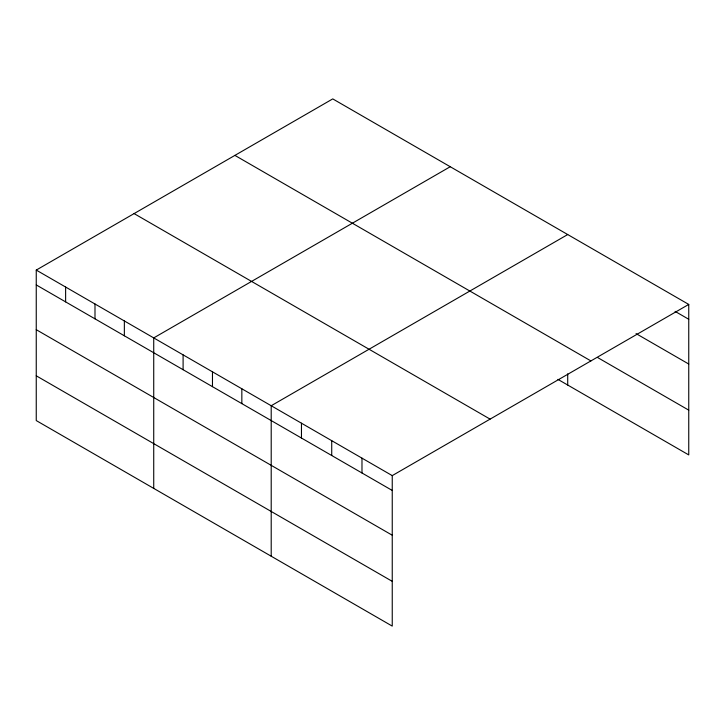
<?xml version="1.0" encoding="UTF-8"?>
<svg xmlns="http://www.w3.org/2000/svg" width="725" height="725" viewBox="0 0 725 725"><rect width="100%" height="100%" fill="white"/><g stroke="black" fill="none" stroke-linecap="round" stroke-linejoin="round"><path stroke-width="1.09" d="M392.243 535.222L392.243 475.618L36.25 270.081L36.25 420.572L392.243 626.101L392.243 535.222L36.25 329.685M36.25 270.081L332.757 98.899L688.75 304.428L688.75 454.919L557.924 379.383M450.234 166.723L153.727 337.913L153.727 488.396M567.711 234.547L271.204 405.737L271.204 556.22M392.243 475.618L688.75 304.428M675.084 311.378L688.75 319.272M636.043 333.6L688.75 364.032M597.971 357.742L688.75 410.151M234.909 155.395L590.902 360.923M134.098 213.594L490.091 419.123M36.25 284.925L392.243 490.453M36.25 375.804L392.243 581.341M567.711 373.846L567.711 385.038M361.983 458.146L361.983 472.981M331.724 440.673L331.724 455.517M301.464 423.21L301.464 438.045M241.842 388.781L241.842 403.617M212.47 371.825L212.47 386.661M183.099 354.869L183.099 369.705M124.356 320.958L124.356 335.793M94.993 304.002L94.993 318.837M65.622 287.046L65.622 301.881"/></g></svg>
